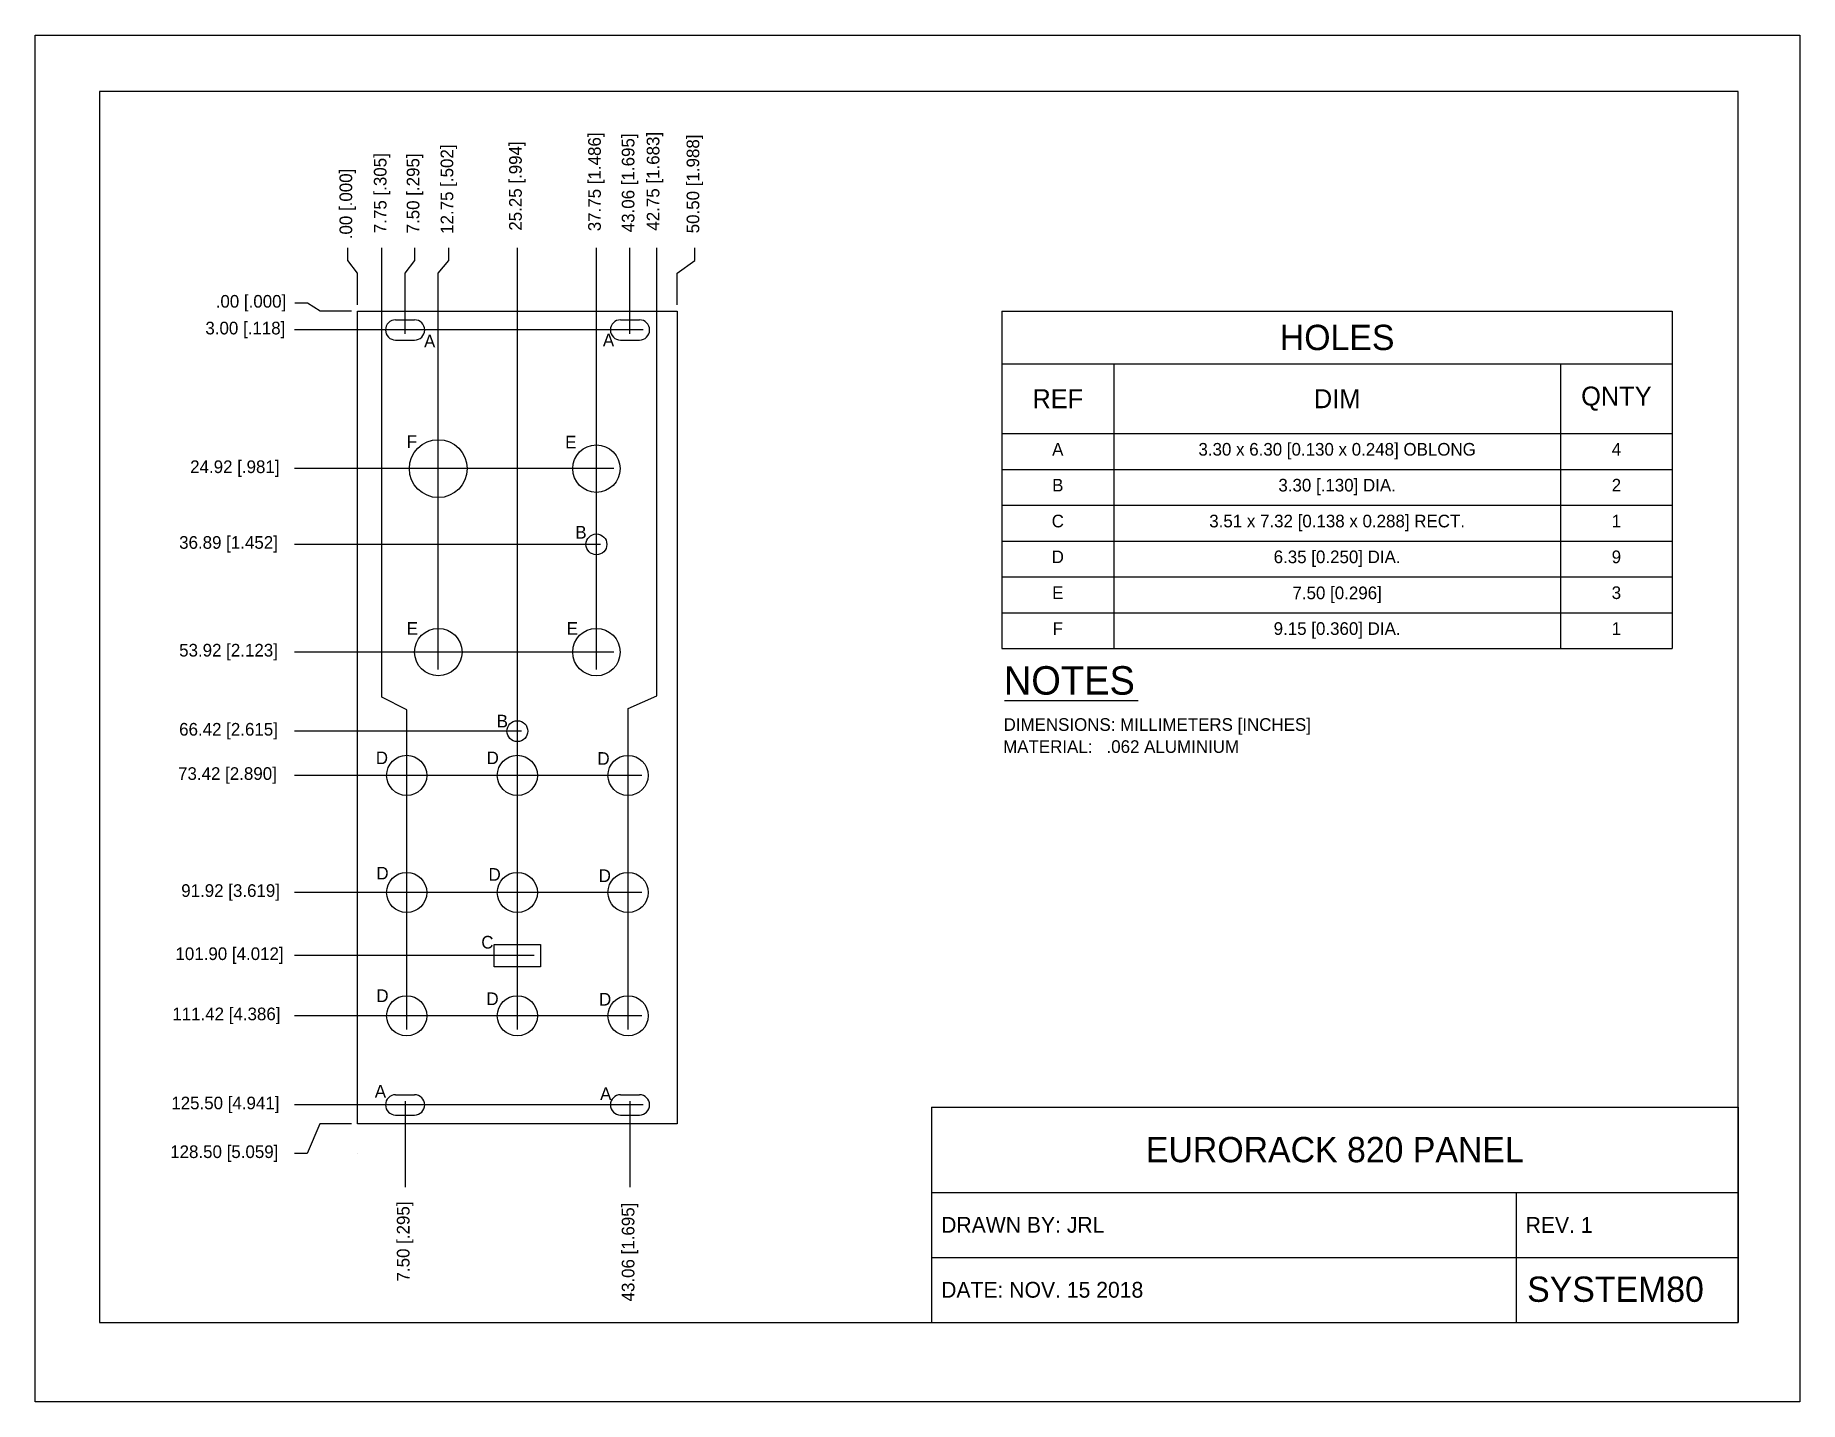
# Model space of a CAD drawing. Extents: x -51 to 228, y -172 to 44.
import ezdxf

# ---------------------------------------------------------------- set-up
doc = ezdxf.new("R2010")
doc.units = 0
doc.layers.get('0').update_dxf_attribs({"linetype": 'CONTINUOUS'})
doc.layers.get('Defpoints').update_dxf_attribs({"linetype": 'CONTINUOUS'})
doc.layers.add('dim', color=7, linetype='CONTINUOUS')
doc.layers.add('Mechanical', color=7, linetype='CONTINUOUS')
doc.styles.add('SYSTEM80', font='OstrichSansRounded-Medium.ttf')
doc.dimstyles.new('ISO-25', dxfattribs={"dimtxt": 2.5, "dimasz": 2.5, "dimexe": 1.25, "dimexo": 0.625, "dimtad": 1, "dimdsep": 46, "dimtxsty": 'Standard', "dimcen": 2.5, "dimadec": 0, "dimazin": 0, "dimtfac": 1, "dimtmove": 0, "dimatfit": 3, "dimfxl": 0, "dimarcsym": 0})

# ---------------------------------------------------------------- blocks, each defined once
blk = doc.blocks.new('*T109')
at = {"layer": 'dim', "color": 0, "linetype": 'ByBlock', "lineweight": -2}
for p, q in [((0, 0), (106, 0)), ((0, 0), (0, -53.33)), ((106, 0), (106, -53.33)), ((0, -8.33), (106, -8.33)), ((17.67, -8.33), (17.67, -53.33)), ((88.33, -8.33), (88.33, -53.33)), ((0, -19.33), (106, -19.33)), ((0, -25), (106, -25)), ((0, -30.67), (106, -30.67)), ((0, -36.33), (106, -36.33)), ((0, -42), (106, -42)), ((0, -47.67), (106, -47.67)), ((0, -53.33), (106, -53.33))]:
    blk.add_line(p, q, dxfattribs=at)
at = {"layer": 'dim', "color": 0, "linetype": 'ByBlock'}
for s, insert, char_height, width, attachment_point in [('{HOLES}', (53, -4.17), 4, 102.9958, 5), ('{REF}', (8.83, -13.83), 3, 14.666, 5), ('{DIM}', (53, -13.83), 3, 67.6639, 5), ('{QNTY}', (97.16, -13.83), 3, 14.666, 5), ('{A}', (8.83, -20.83), 2, 14.666, 2), ('{3.30 x 6.30 [0.130 x 0.248] OBLONG}', (53, -20.83), 2, 67.6639, 2), ('{4}', (97.16, -20.83), 2, 14.666, 2), ('{B}', (8.83, -26.5), 2, 14.666, 2), ('{3.30 [.130] DIA.}', (53, -26.5), 2, 67.6639, 2), ('{2}', (97.16, -26.5), 2, 14.666, 2), ('{C}', (8.83, -32.17), 2, 14.666, 2), ('{3.51 x 7.32 [0.138 x 0.288] RECT.}', (53, -32.17), 2, 67.6639, 2), ('{1}', (97.16, -32.17), 2, 14.666, 2), ('{D}', (8.83, -37.83), 2, 14.666, 2), ('{6.35 [0.250] DIA.}', (53, -37.83), 2, 67.6639, 2), ('{9}', (97.16, -37.83), 2, 14.666, 2), ('{E}', (8.83, -43.5), 2, 14.666, 2), ('{7.50 [0.296]}', (53, -44.83), 2, 67.6639, 5), ('{3}', (97.16, -43.5), 2, 14.666, 2), ('{F}', (8.83, -49.17), 2, 14.666, 2), ('{9.15 [0.360] DIA.}', (53, -49.17), 2, 67.6639, 2), ('{1}', (97.16, -49.17), 2, 14.666, 2)]:
    blk.add_mtext(s, dxfattribs=dict(at, insert=insert, char_height=char_height, width=width, attachment_point=attachment_point))
blk = doc.blocks.new('*T117')
at = {"layer": 'dim', "color": 0, "linetype": 'ByBlock', "lineweight": -2}
for p, q in [((0, 0), (127.51, 0)), ((0, 0), (0, -34.05)), ((127.51, 0), (127.51, -34.05)), ((0, -13.51), (127.51, -13.51)), ((92.42, -13.51), (92.42, -34.05)), ((0, -23.78), (127.51, -23.78)), ((0, -34.05), (127.51, -34.05))]:
    blk.add_line(p, q, dxfattribs=at)
at = {"layer": 'dim', "color": 0, "linetype": 'ByBlock'}
for s, insert, char_height, width, attachment_point in [('{EURORACK 820 PANEL}', (63.75, -6.76), 4, 124.5092, 5), ('{DRAWN BY: JRL}', (1.5, -18.64), 2.5, 89.4228, 4), ('{REV. 1}', (93.92, -18.64), 2.5, 32.0864, 4), ('{DATE: NOV. 15 2018}', (1.5, -28.91), 2.5, 89.4228, 4)]:
    blk.add_mtext(s, dxfattribs=dict(at, insert=insert, char_height=char_height, width=width, attachment_point=attachment_point))
blk = doc.blocks.new('A$C32605')
at = {"layer": 'Mechanical'}
for points in [[(1.6, 3.2), (4.599999, 3.2)], [(1.6, 0.000001), (4.599999, 0.000001)]]:
    blk.add_lwpolyline(points, dxfattribs=at)
at = {"layer": 'Mechanical', "linetype": 'ByBlock'}
for centre, start, end in [((1.6, 1.6), 90, 270), ((4.6, 1.6), 270, 90)]:
    blk.add_arc(centre, 1.6, start, end, dxfattribs=at)
blk = doc.blocks.new('A$C909705334')
for p, q in [((-3.65, 1.75), (3.65, 1.75)), ((-3.65, -1.75), (-3.65, 1.75)), ((3.65, 1.75), (3.65, -1.75)), ((3.65, -1.75), (-3.65, -1.75))]:
    blk.add_line(p, q)
blk = doc.blocks.new('*D169')
at = {"layer": 'Defpoints', "color": 0}
for p in [(53.32, 10), (0, 0), (50.5, 0)]:
    blk.add_point(p, dxfattribs=at)
at = {"layer": 'dim', "color": 0, "linetype": 'ByBlock', "lineweight": -2}
for p, q in [((53.32, 8), (53.32, 10)), ((50.5, 6), (53.32, 8)), ((50.5, 1), (50.5, 6))]:
    blk.add_line(p, q, dxfattribs=at)
at = {"layer": 'dim', "color": 0, "linetype": 'ByBlock', "insert": (53.32, 20.09), "char_height": 2, "attachment_point": 5, "rotation": 90}
blk.add_mtext('\\A1;50.50 [1.988]', dxfattribs=at)
blk = doc.blocks.new('_None')
blk = doc.blocks.new('*D171')
at = {"layer": 'Defpoints', "color": 0}
for p in [(9.06, 10), (0, 0), (7.5, -4.6)]:
    blk.add_point(p, dxfattribs=at)
at = {"layer": 'dim', "color": 0, "linetype": 'ByBlock', "lineweight": -2}
for p, q in [((9.06, 8), (9.06, 10)), ((7.5, 6), (9.06, 8)), ((7.5, -3.6), (7.5, 6))]:
    blk.add_line(p, q, dxfattribs=at)
at = {"layer": 'dim', "color": 0, "linetype": 'ByBlock', "insert": (9.06, 18.59), "char_height": 2, "attachment_point": 5, "rotation": 90}
blk.add_mtext('\\A1;7.50 [.295]', dxfattribs=at)
blk = doc.blocks.new('*D172')
at = {"layer": 'Defpoints', "color": 0}
for p in [(0, 0), (3.84, -59.07), (7.75, -114.59)]:
    blk.add_point(p, dxfattribs=at)
at = {"layer": 'dim', "color": 0, "linetype": 'ByBlock', "lineweight": -2}
for p, q in [((3.84, -61.07), (3.84, -59.07)), ((7.75, -63.07), (3.84, -61.07)), ((7.75, -113.59), (7.75, -63.07))]:
    blk.add_line(p, q, dxfattribs=at)
at = {"layer": 'dim', "color": 0, "linetype": 'ByBlock', "insert": (3.86, 18.63), "char_height": 2, "attachment_point": 5, "rotation": 90}
blk.add_mtext('\\A1;7.75 [.305]', dxfattribs=at)
blk = doc.blocks.new('*D173')
at = {"layer": 'Defpoints', "color": 0}
for p in [(14.42, 10), (0, 0), (12.75, -57.67)]:
    blk.add_point(p, dxfattribs=at)
at = {"layer": 'dim', "color": 0, "linetype": 'ByBlock', "lineweight": -2}
for p, q in [((14.42, 8), (14.42, 10)), ((12.75, 6), (14.42, 8)), ((12.75, -56.67), (12.75, 6))]:
    blk.add_line(p, q, dxfattribs=at)
at = {"layer": 'dim', "color": 0, "linetype": 'ByBlock', "insert": (14.42, 19.26), "char_height": 2, "attachment_point": 5, "rotation": 90}
blk.add_mtext('\\A1;12.75 [.502]', dxfattribs=at)
blk = doc.blocks.new('*D174')
at = {"layer": 'Defpoints', "color": 0}
for p in [(25.25, 10), (0, 0), (25.25, -114.59)]:
    blk.add_point(p, dxfattribs=at)
at = {"layer": 'dim', "color": 0, "linetype": 'ByBlock', "lineweight": -2}
blk.add_line((25.25, -113.59), (25.25, 10), dxfattribs=at)
at = {"layer": 'dim', "color": 0, "linetype": 'ByBlock', "insert": (25.25, 19.76), "char_height": 2, "attachment_point": 5, "rotation": 90}
blk.add_mtext('\\A1;25.25 [.994]', dxfattribs=at)
blk = doc.blocks.new('*D175')
at = {"layer": 'Defpoints', "color": 0}
for p in [(37.75, 10), (0, 0), (37.75, -57.67)]:
    blk.add_point(p, dxfattribs=at)
at = {"layer": 'dim', "color": 0, "linetype": 'ByBlock', "lineweight": -2}
blk.add_line((37.75, -56.67), (37.75, 10), dxfattribs=at)
at = {"layer": 'dim', "color": 0, "linetype": 'ByBlock', "insert": (37.75, 20.42), "char_height": 2, "attachment_point": 5, "rotation": 90}
blk.add_mtext('\\A1;37.75 [1.486]', dxfattribs=at)
blk = doc.blocks.new('*D176')
at = {"layer": 'Defpoints', "color": 0}
for p in [(43.06, 10), (0, 0), (43.06, -4.6)]:
    blk.add_point(p, dxfattribs=at)
at = {"layer": 'dim', "color": 0, "linetype": 'ByBlock', "lineweight": -2}
blk.add_line((43.06, -3.6), (43.06, 10), dxfattribs=at)
at = {"layer": 'dim', "color": 0, "linetype": 'ByBlock', "insert": (43.06, 20.26), "char_height": 2, "attachment_point": 5, "rotation": 90}
blk.add_mtext('\\A1;43.06 [1.695]', dxfattribs=at)
blk = doc.blocks.new('*D177')
at = {"layer": 'Defpoints', "color": 0}
for p in [(0, 0), (47.29, -58.81), (42.75, -114.59)]:
    blk.add_point(p, dxfattribs=at)
at = {"layer": 'dim', "color": 0, "linetype": 'ByBlock', "lineweight": -2}
for p, q in [((42.75, -62.81), (47.29, -60.81)), ((47.29, -60.81), (47.29, -58.81)), ((42.75, -113.59), (42.75, -62.81))]:
    blk.add_line(p, q, dxfattribs=at)
at = {"layer": 'dim', "color": 0, "linetype": 'ByBlock', "insert": (47.01, 20.51), "char_height": 2, "attachment_point": 5, "rotation": 90}
blk.add_mtext('\\A1;42.75 [1.683]', dxfattribs=at)
blk = doc.blocks.new('*D178')
at = {"layer": 'Defpoints', "color": 0}
for p in [(0, 0), (-10, -3), (46.16, -3)]:
    blk.add_point(p, dxfattribs=at)
at = {"layer": 'dim', "color": 0, "linetype": 'ByBlock', "lineweight": -2}
blk.add_line((45.16, -3), (-10, -3), dxfattribs=at)
at = {"layer": 'dim', "color": 0, "linetype": 'ByBlock', "insert": (-17.76, -3), "char_height": 2, "attachment_point": 5}
blk.add_mtext('\\A1;3.00 [.118]', dxfattribs=at)
blk = doc.blocks.new('*D179')
at = {"layer": 'Defpoints', "color": 0}
for p in [(0, 0), (-10, -24.92), (41.5, -24.92)]:
    blk.add_point(p, dxfattribs=at)
at = {"layer": 'dim', "color": 0, "linetype": 'ByBlock', "lineweight": -2}
blk.add_line((40.5, -24.92), (-10, -24.92), dxfattribs=at)
at = {"layer": 'dim', "color": 0, "linetype": 'ByBlock', "insert": (-19.42, -24.92), "char_height": 2, "attachment_point": 5}
blk.add_mtext('\\A1;24.92 [.981]', dxfattribs=at)
blk = doc.blocks.new('*D180')
at = {"layer": 'Defpoints', "color": 0}
for p in [(0, 0), (-10, -36.89), (39.4, -36.89)]:
    blk.add_point(p, dxfattribs=at)
at = {"layer": 'dim', "color": 0, "linetype": 'ByBlock', "lineweight": -2}
blk.add_line((38.4, -36.89), (-10, -36.89), dxfattribs=at)
at = {"layer": 'dim', "color": 0, "linetype": 'ByBlock', "insert": (-20.42, -36.89), "char_height": 2, "attachment_point": 5}
blk.add_mtext('\\A1;36.89 [1.452]', dxfattribs=at)
blk = doc.blocks.new('*D181')
at = {"layer": 'Defpoints', "color": 0}
for p in [(0, 0), (-10, -53.92), (41.5, -53.92)]:
    blk.add_point(p, dxfattribs=at)
at = {"layer": 'dim', "color": 0, "linetype": 'ByBlock', "lineweight": -2}
blk.add_line((40.5, -53.92), (-10, -53.92), dxfattribs=at)
at = {"layer": 'dim', "color": 0, "linetype": 'ByBlock', "insert": (-20.42, -53.92), "char_height": 2, "attachment_point": 5}
blk.add_mtext('\\A1;53.92 [2.123]', dxfattribs=at)
blk = doc.blocks.new('*D182')
at = {"layer": 'Defpoints', "color": 0}
for p in [(0, 0), (-10, -66.42), (26.9, -66.42)]:
    blk.add_point(p, dxfattribs=at)
at = {"layer": 'dim', "color": 0, "linetype": 'ByBlock', "lineweight": -2}
blk.add_line((25.9, -66.42), (-10, -66.42), dxfattribs=at)
at = {"layer": 'dim', "color": 0, "linetype": 'ByBlock', "insert": (-20.42, -66.42), "char_height": 2, "attachment_point": 5}
blk.add_mtext('\\A1;66.42 [2.615]', dxfattribs=at)
blk = doc.blocks.new('*D183')
at = {"layer": 'Defpoints', "color": 0}
for p in [(0, 0), (-10, -73.42), (45.93, -73.42)]:
    blk.add_point(p, dxfattribs=at)
at = {"layer": 'dim', "color": 0, "linetype": 'ByBlock', "lineweight": -2}
blk.add_line((44.93, -73.42), (-10, -73.42), dxfattribs=at)
at = {"layer": 'dim', "color": 0, "linetype": 'ByBlock', "insert": (-20.59, -73.42), "char_height": 2, "attachment_point": 5}
blk.add_mtext('\\A1;73.42 [2.890]', dxfattribs=at)
blk = doc.blocks.new('*D184')
at = {"layer": 'Defpoints', "color": 0}
for p in [(0, 0), (-10, -91.92), (45.93, -91.92)]:
    blk.add_point(p, dxfattribs=at)
at = {"layer": 'dim', "color": 0, "linetype": 'ByBlock', "lineweight": -2}
blk.add_line((44.93, -91.92), (-10, -91.92), dxfattribs=at)
at = {"layer": 'dim', "color": 0, "linetype": 'ByBlock', "insert": (-20.09, -91.92), "char_height": 2, "attachment_point": 5}
blk.add_mtext('\\A1;91.92 [3.619]', dxfattribs=at)
blk = doc.blocks.new('*D185')
at = {"layer": 'Defpoints', "color": 0}
for p in [(0, 0), (-10, -101.9), (28.9, -101.9)]:
    blk.add_point(p, dxfattribs=at)
at = {"layer": 'dim', "color": 0, "linetype": 'ByBlock', "lineweight": -2}
blk.add_line((27.9, -101.9), (-10, -101.9), dxfattribs=at)
at = {"layer": 'dim', "color": 0, "linetype": 'ByBlock', "insert": (-20.26, -101.9), "char_height": 2, "attachment_point": 5}
blk.add_mtext('\\A1;101.90 [4.012]', dxfattribs=at)
blk = doc.blocks.new('*D186')
at = {"layer": 'Defpoints', "color": 0}
for p in [(0, 0), (-10, -111.42), (45.92, -111.42)]:
    blk.add_point(p, dxfattribs=at)
at = {"layer": 'dim', "color": 0, "linetype": 'ByBlock', "lineweight": -2}
blk.add_line((44.92, -111.42), (-10, -111.42), dxfattribs=at)
at = {"layer": 'dim', "color": 0, "linetype": 'ByBlock', "insert": (-20.76, -111.42), "char_height": 2, "attachment_point": 5}
blk.add_mtext('\\A1;111.42 [4.386]', dxfattribs=at)
blk = doc.blocks.new('*D187')
at = {"layer": 'Defpoints', "color": 0}
for p in [(0, 0), (-10, -125.5), (46.16, -125.5)]:
    blk.add_point(p, dxfattribs=at)
at = {"layer": 'dim', "color": 0, "linetype": 'ByBlock', "lineweight": -2}
blk.add_line((45.16, -125.5), (-10, -125.5), dxfattribs=at)
at = {"layer": 'dim', "color": 0, "linetype": 'ByBlock', "insert": (-20.92, -125.5), "char_height": 2, "attachment_point": 5}
blk.add_mtext('\\A1;125.50 [4.941]', dxfattribs=at)
blk = doc.blocks.new('*D188')
at = {"layer": 'Defpoints', "color": 0}
for p in [(0, 0), (0, -128.5), (-10, -133.2)]:
    blk.add_point(p, dxfattribs=at)
at = {"layer": 'dim', "color": 0, "linetype": 'ByBlock', "lineweight": -2}
for p, q in [((-6, -128.5), (-8, -133.2)), ((-1, -128.5), (-6, -128.5)), ((-8, -133.2), (-10, -133.2))]:
    blk.add_line(p, q, dxfattribs=at)
at = {"layer": 'dim', "color": 0, "linetype": 'ByBlock', "insert": (-21.09, -133.2), "char_height": 2, "attachment_point": 5}
blk.add_mtext('\\A1;128.50 [5.059]', dxfattribs=at)
blk = doc.blocks.new('*D190')
at = {"layer": 'Defpoints', "color": 0}
for p in [(0, 0), (7.5, -123.9), (7.5, -138.5)]:
    blk.add_point(p, dxfattribs=at)
at = {"layer": 'dim', "color": 0, "linetype": 'ByBlock', "lineweight": -2}
blk.add_line((7.5, -124.9), (7.5, -138.5), dxfattribs=at)
at = {"layer": 'dim', "color": 0, "linetype": 'ByBlock', "insert": (7.5, -147.09), "char_height": 2, "attachment_point": 5, "rotation": 90}
blk.add_mtext('\\A1;7.50 [.295]', dxfattribs=at)
blk = doc.blocks.new('*D191')
at = {"layer": 'Defpoints', "color": 0}
for p in [(0, 0), (43.06, -123.9), (43.06, -138.5)]:
    blk.add_point(p, dxfattribs=at)
at = {"layer": 'dim', "color": 0, "linetype": 'ByBlock', "lineweight": -2}
blk.add_line((43.06, -124.9), (43.06, -138.5), dxfattribs=at)
at = {"layer": 'dim', "color": 0, "linetype": 'ByBlock', "insert": (43.06, -148.76), "char_height": 2, "attachment_point": 5, "rotation": 90}
blk.add_mtext('\\A1;43.06 [1.695]', dxfattribs=at)
blk = doc.blocks.new('*D192')
at = {"layer": 'Defpoints', "color": 0}
for p in [(-1.57, 10), (0, 0), (0, 0)]:
    blk.add_point(p, dxfattribs=at)
at = {"layer": 'dim', "color": 0, "linetype": 'ByBlock', "lineweight": -2}
for p, q in [((-1.57, 8), (-1.57, 10)), ((0, 6), (-1.57, 8)), ((0, 1), (0, 6))]:
    blk.add_line(p, q, dxfattribs=at)
at = {"layer": 'dim', "color": 0, "linetype": 'ByBlock', "insert": (-1.57, 16.92), "char_height": 2, "attachment_point": 5, "rotation": 90}
blk.add_mtext('\\A1;.00 [.000]', dxfattribs=at)
blk = doc.blocks.new('*D193')
at = {"layer": 'Defpoints', "color": 0}
for p in [(-1.57, 10), (0, 0), (0, 0)]:
    blk.add_point(p, dxfattribs=at)
at = {"layer": 'dim', "color": 0, "linetype": 'ByBlock', "lineweight": -2}
for p, q in [((-1.57, 8), (-1.57, 10)), ((0, 6), (-1.57, 8)), ((0, 1), (0, 6))]:
    blk.add_line(p, q, dxfattribs=at)
at = {"layer": 'dim', "color": 0, "linetype": 'ByBlock', "insert": (-1.57, 16.92), "char_height": 2, "attachment_point": 5, "rotation": 90}
blk.add_mtext('\\A1;.00 [.000]', dxfattribs=at)
blk = doc.blocks.new('*D194')
at = {"layer": 'Defpoints', "color": 0}
for p in [(-1.57, 10), (0, 0), (0, 0)]:
    blk.add_point(p, dxfattribs=at)
at = {"layer": 'dim', "color": 0, "linetype": 'ByBlock', "lineweight": -2}
for p, q in [((-1.57, 8), (-1.57, 10)), ((0, 6), (-1.57, 8)), ((0, 1), (0, 6))]:
    blk.add_line(p, q, dxfattribs=at)
at = {"layer": 'dim', "color": 0, "linetype": 'ByBlock', "insert": (-1.57, 16.92), "char_height": 2, "attachment_point": 5, "rotation": 90}
blk.add_mtext('\\A1;.00 [.000]', dxfattribs=at)
blk = doc.blocks.new('*D195')
at = {"layer": 'Defpoints', "color": 0}
for p in [(-1.57, 10), (0, 0), (0, 0)]:
    blk.add_point(p, dxfattribs=at)
at = {"layer": 'dim', "color": 0, "linetype": 'ByBlock', "lineweight": -2}
for p, q in [((-1.57, 8), (-1.57, 10)), ((0, 6), (-1.57, 8)), ((0, 1), (0, 6))]:
    blk.add_line(p, q, dxfattribs=at)
at = {"layer": 'dim', "color": 0, "linetype": 'ByBlock', "insert": (-1.57, 16.92), "char_height": 2, "attachment_point": 5, "rotation": 90}
blk.add_mtext('\\A1;.00 [.000]', dxfattribs=at)
blk = doc.blocks.new('*D196')
at = {"layer": 'Defpoints', "color": 0}
for p in [(-9.95, 1.23), (0, 0), (0, 0)]:
    blk.add_point(p, dxfattribs=at)
at = {"layer": 'dim', "color": 0, "linetype": 'ByBlock', "lineweight": -2}
for p, q in [((-7.95, 1.23), (-9.95, 1.23)), ((-5.95, 0), (-7.95, 1.23)), ((-1, 0), (-5.95, 0))]:
    blk.add_line(p, q, dxfattribs=at)
at = {"layer": 'dim', "color": 0, "linetype": 'ByBlock', "insert": (-16.87, 1.23), "char_height": 2, "attachment_point": 5}
blk.add_mtext('\\A1;.00 [.000]', dxfattribs=at)

msp = doc.modelspace()

# ---------------------------------------------------------------- linework, layer by layer
at = {"color": 18, "ltscale": 25.4}
for p, q in [((0, 0), (50.5, 0)), ((0, -128.5), (0, 0)), ((50.5, 0), (50.5, -128.5)), ((50.5, -128.5), (0, -128.5))]:
    msp.add_line(p, q, dxfattribs=at)
at = {"linetype": 'ByBlock'}
for points in [[(-50.976, -172.417), (-50.976, 43.583), (228.024, 43.583), (228.024, -172.417)], [(218.273, -159.878), (218.273, 34.69), (-40.806, 34.69), (-40.806, -159.878)]]:
    msp.add_lwpolyline(points, close=True, dxfattribs=at)
for centre, radius in [((12.75, -24.921), 4.575), ((37.75, -24.921), 3.75), ((37.75, -36.892), 1.65), ((12.75, -53.917), 3.75), ((37.75, -53.921), 3.75), ((25.25, -66.417), 1.65), ((7.75, -73.412), 3.175), ((25.25, -73.412), 3.175), ((42.75, -73.417), 3.175), ((7.75, -91.92), 3.175), ((25.25, -91.92), 3.175), ((42.75, -91.917), 3.175), ((7.75, -111.417), 3.175), ((25.25, -111.417), 3.175), ((42.75, -111.417), 3.175)]:
    msp.add_circle(centre, radius)
at = {"layer": 'dim', "linetype": 'ByBlock'}
for p, q in [((102.259, -61.557), (123.397, -61.557)), ((0, -133.202), (0, -133.202))]:
    msp.add_line(p, q, dxfattribs=at)

# ---------------------------------------------------------------- block references
for name, p in [('A$C32605', (4.4, -4.6)), ('A$C32605', (39.96, -4.6)), ('A$C909705334', (25.25, -101.899)), ('A$C32605', (4.4, -127.1)), ('A$C32605', (39.96, -127.1))]:
    msp.add_blockref(name, p)
for name, p in [('*T109', (101.878, -0.031)), ('*T117', (90.764, -125.833))]:
    msp.add_blockref(name, p, dxfattribs=at)

# ---------------------------------------------------------------- texts
for s, height, p in [('A', 2, (10.495, -5.761)), ('A', 2, (38.775, -5.582)), ('F', 2, (7.76, -21.634)), ('E', 2, (32.804, -21.726)), ('B', 2, (34.418, -35.98)), ('E', 2, (7.751, -51.185)), ('E', 2, (33.056, -51.185)), ('NOTES', 4.5, (102.17, -60.645)), ('B', 2, (21.986, -65.824)), ('DIMENSIONS: MILLIMETERS [INCHES]', 2, (102.138, -66.368)), ('D', 2, (2.866, -71.635)), ('D', 2, (20.39, -71.635)), ('D', 2, (37.915, -71.736)), ('MATERIAL:   .062 ALUMINIUM', 2, (102.067, -69.856)), ('D', 2, (2.966, -89.865)), ('D', 2, (20.692, -90.066)), ('D', 2, (38.116, -90.267)), ('C', 2, (19.547, -100.783)), ('D', 2, (2.959, -109.235)), ('D', 2, (20.363, -109.719)), ('D', 2, (38.17, -109.799)), ('A', 2, (2.707, -124.341)), ('A', 2, (38.34, -124.723))]:
    msp.add_text(s, height=height, dxfattribs=at).set_placement(p)
at = {"layer": 'dim', "linetype": 'ByBlock', "style": 'SYSTEM80'}
msp.add_text('SYSTEM80', height=4, dxfattribs=at).set_placement((184.928, -156.631))

# ---------------------------------------------------------------- dimensions: what is measured, and where the dimension line sits
at = {"layer": 'dim', "linetype": 'ByBlock'}
for feature_location, offset, dtype, picture, middle in [((42.75, -114.592), (4.542, 55.781), 1, '*D177', (47.008, 20.507)), ((37.75, -57.671), (0, 67.671), 1, '*D175', (37.75, 20.422)), ((43.06, -4.6), (0, 14.6), 1, '*D176', (43.06, 20.256)), ((50.5, 0), (2.816, 10), 1, '*D169', (53.316, 20.089)), ((25.25, -114.592), (0, 124.592), 1, '*D174', (25.25, 19.756)), ((12.75, -57.667), (1.671, 67.667), 1, '*D173', (14.421, 19.256)), ((7.75, -114.592), (-3.913, 55.52), 1, '*D172', (3.856, 18.628)), ((7.5, -4.6), (1.563, 14.6), 1, '*D171', (9.063, 18.589)), ((0.000001, 0), (-1.574492, 10), 1, '*D192', (-1.574491, 16.922333)), ((0.000001, 0), (-1.574492, 10), 1, '*D193', (-1.574491, 16.922333)), ((0.000001, 0), (-1.574492, 10), 1, '*D194', (-1.574491, 16.922333)), ((0.000001, 0), (-1.574492, 10), 1, '*D195', (-1.574491, 16.922333)), ((0.0000007, 0.0000004), (-9.9522511, 1.2298996), 0, '*D196', (-16.8745837, 1.2299)), ((0, -128.5), (-10, -4.702), 0, '*D188', (-21.089, -133.202)), ((46.16, -125.5), (-56.16, 0), 0, '*D187', (-20.922, -125.5)), ((45.925, -111.417), (-55.925, 0), 0, '*D186', (-20.756, -111.417)), ((28.9, -101.899), (-38.9, 0), 0, '*D185', (-20.256, -101.899)), ((45.925, -73.417), (-55.925, 0), 0, '*D183', (-20.589, -73.417)), ((39.4, -36.892), (-49.4, 0), 0, '*D180', (-20.422, -36.892)), ((41.5, -53.921), (-51.5, 0), 0, '*D181', (-20.422, -53.921)), ((26.9, -66.417), (-36.9, 0), 0, '*D182', (-20.422, -66.417)), ((45.925, -91.917), (-55.925, 0), 0, '*D184', (-20.089, -91.917)), ((41.5, -24.921), (-51.5, 0), 0, '*D179', (-19.422, -24.921)), ((46.16, -3), (-56.16, 0), 0, '*D178', (-17.756, -3)), ((7.5, -123.9), (0, -14.6), 1, '*D190', (7.5, -147.089)), ((43.06, -123.9), (0, -14.6), 1, '*D191', (43.06, -148.756))]:
    dim = msp.add_ordinate_dim(feature_location=feature_location, offset=offset, dtype=dtype, origin=(0, 0), dimstyle='ISO-25', override={"dimtxt": 2, "dimasz": 1, "dimexe": 0.18, "dimexo": 1, "dimgap": 0.089, "dimtad": 0, "dimtoh": 1, "dimzin": 4, "dimblk": 'None', "dimcen": -0.09, "dimtdec": 4, "dimtofl": 0, "dimtmove": 2, "dimldrblk": 'None', "dimtolj": 1, "dimtzin": 4}, dxfattribs=at)
    dim.commit()
    dim.dimension.update_dxf_attribs({"geometry": picture, "text_midpoint": middle})

# ---------------------------------------------------------------- leaders
for points in [[(3.837, -59.072), (3.837, 10)], [(47.292, -58.811), (47.292, 10)]]:
    msp.add_leader(points, dimstyle='ISO-25', override={"dimtxt": 2, "dimasz": 1, "dimexe": 0.18, "dimexo": 1, "dimgap": 0.089, "dimtad": 0, "dimtoh": 1, "dimzin": 4, "dimcen": -0.09, "dimtdec": 4, "dimtofl": 0, "dimtmove": 2, "dimldrblk": 'None', "dimtolj": 1, "dimtzin": 4}, dxfattribs=at)

doc.saveas('drawing.dxf')
